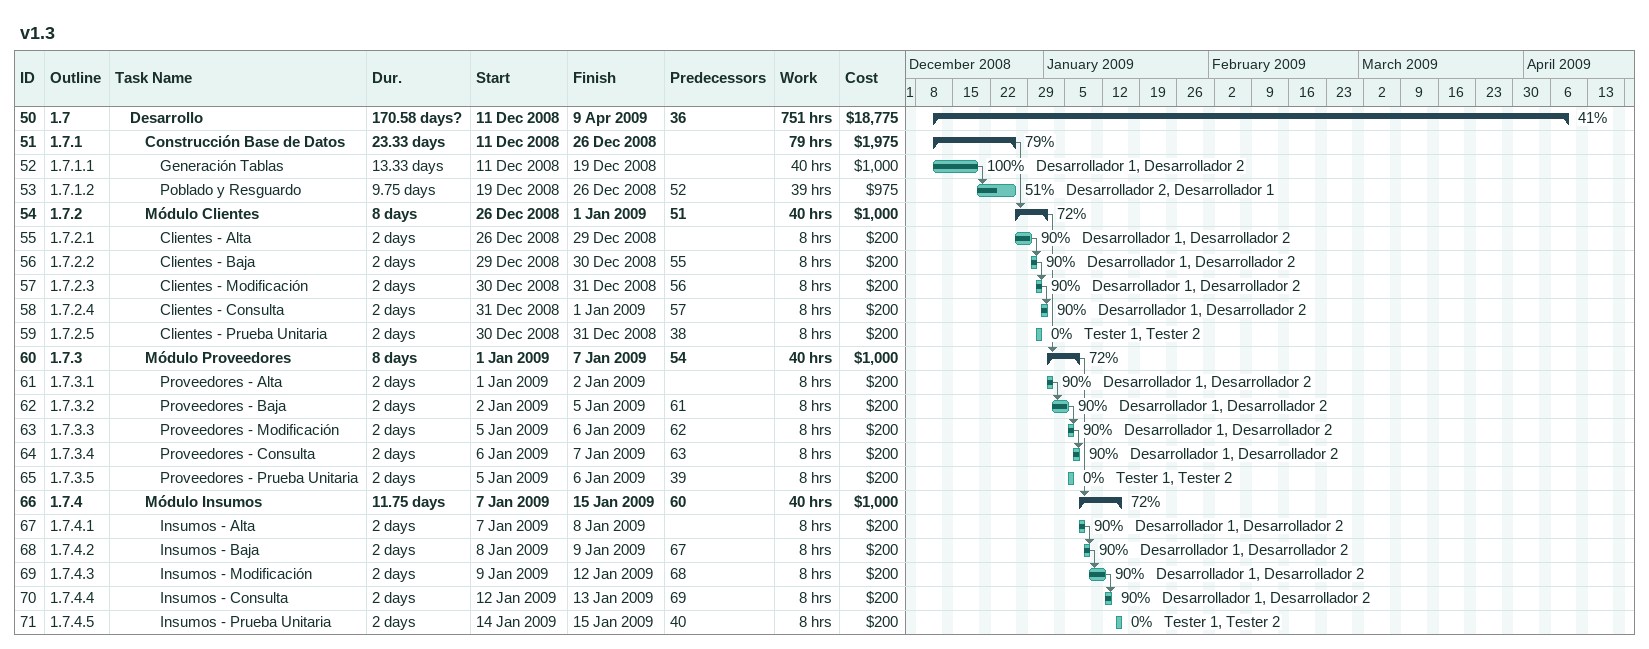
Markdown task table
v1.3

| ID | WBS | Task | Duration | Start | Finish | Predecessors | Resources | % complete | Work (h) | Cost ($) |
|---|---|---|---|---|---|---|---|---|---|---|
| 50 | 1.7 | **Desarrollo** | 170.58d? | 2008-12-11 | 2009-04-09 | 36 |  | 41 | 751 | 18775 |
| 51 | 1.7.1 | **Construcción Base de Datos** | 23.33d | 2008-12-11 | 2008-12-26 |  |  | 79 | 79 | 1975 |
| 52 | 1.7.1.1 | Generación Tablas | 13.33d | 2008-12-11 | 2008-12-19 |  | Desarrollador 1, Desarrollador 2 | 100 | 40 | 1000 |
| 53 | 1.7.1.2 | Poblado y Resguardo | 9.75d | 2008-12-19 | 2008-12-26 | 52 | Desarrollador 2, Desarrollador 1 | 51 | 39 | 975 |
| 54 | 1.7.2 | **Módulo Clientes** | 8d | 2008-12-26 | 2009-01-01 | 51 |  | 72 | 40 | 1000 |
| 55 | 1.7.2.1 | Clientes - Alta | 2d | 2008-12-26 | 2008-12-29 |  | Desarrollador 1, Desarrollador 2 | 90 | 8 | 200 |
| 56 | 1.7.2.2 | Clientes - Baja | 2d | 2008-12-29 | 2008-12-30 | 55 | Desarrollador 1, Desarrollador 2 | 90 | 8 | 200 |
| 57 | 1.7.2.3 | Clientes - Modificación | 2d | 2008-12-30 | 2008-12-31 | 56 | Desarrollador 1, Desarrollador 2 | 90 | 8 | 200 |
| 58 | 1.7.2.4 | Clientes - Consulta | 2d | 2008-12-31 | 2009-01-01 | 57 | Desarrollador 1, Desarrollador 2 | 90 | 8 | 200 |
| 59 | 1.7.2.5 | Clientes - Prueba Unitaria | 2d | 2008-12-30 | 2008-12-31 | 38 | Tester 1, Tester 2 | 0 | 8 | 200 |
| 60 | 1.7.3 | **Módulo Proveedores** | 8d | 2009-01-01 | 2009-01-07 | 54 |  | 72 | 40 | 1000 |
| 61 | 1.7.3.1 | Proveedores - Alta | 2d | 2009-01-01 | 2009-01-02 |  | Desarrollador 1, Desarrollador 2 | 90 | 8 | 200 |
| 62 | 1.7.3.2 | Proveedores - Baja | 2d | 2009-01-02 | 2009-01-05 | 61 | Desarrollador 1, Desarrollador 2 | 90 | 8 | 200 |
| 63 | 1.7.3.3 | Proveedores - Modificación | 2d | 2009-01-05 | 2009-01-06 | 62 | Desarrollador 1, Desarrollador 2 | 90 | 8 | 200 |
| 64 | 1.7.3.4 | Proveedores - Consulta | 2d | 2009-01-06 | 2009-01-07 | 63 | Desarrollador 1, Desarrollador 2 | 90 | 8 | 200 |
| 65 | 1.7.3.5 | Proveedores - Prueba Unitaria | 2d | 2009-01-05 | 2009-01-06 | 39 | Tester 1, Tester 2 | 0 | 8 | 200 |
| 66 | 1.7.4 | **Módulo Insumos** | 11.75d | 2009-01-07 | 2009-01-15 | 60 |  | 72 | 40 | 1000 |
| 67 | 1.7.4.1 | Insumos - Alta | 2d | 2009-01-07 | 2009-01-08 |  | Desarrollador 1, Desarrollador 2 | 90 | 8 | 200 |
| 68 | 1.7.4.2 | Insumos - Baja | 2d | 2009-01-08 | 2009-01-09 | 67 | Desarrollador 1, Desarrollador 2 | 90 | 8 | 200 |
| 69 | 1.7.4.3 | Insumos - Modificación | 2d | 2009-01-09 | 2009-01-12 | 68 | Desarrollador 1, Desarrollador 2 | 90 | 8 | 200 |
| 70 | 1.7.4.4 | Insumos - Consulta | 2d | 2009-01-12 | 2009-01-13 | 69 | Desarrollador 1, Desarrollador 2 | 90 | 8 | 200 |
| 71 | 1.7.4.5 | Insumos - Prueba Unitaria | 2d | 2009-01-14 | 2009-01-15 | 40 | Tester 1, Tester 2 | 0 | 8 | 200 |
